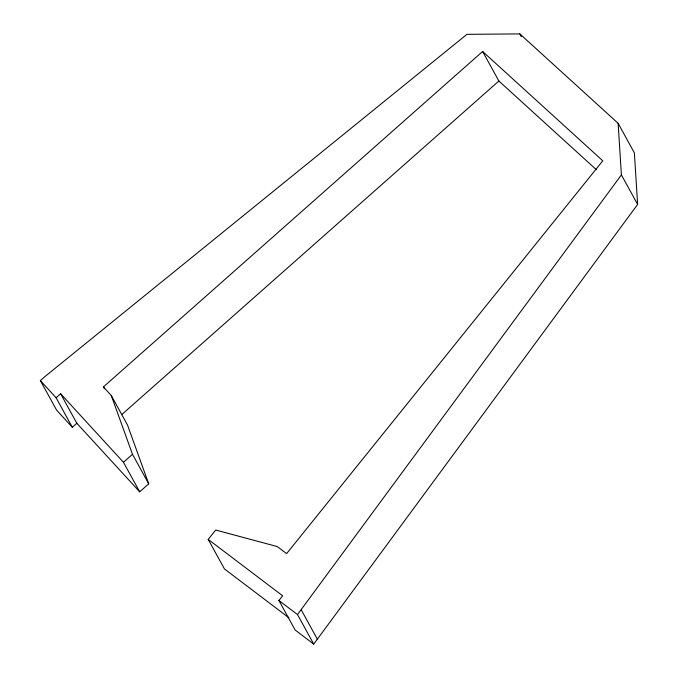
<?xml version="1.0" encoding="UTF-8"?>
<svg xmlns="http://www.w3.org/2000/svg" width="678" height="678" viewBox="0 0 678 678"><rect width="100%" height="100%" fill="white"/><g stroke="black" fill="none" stroke-linecap="round" stroke-linejoin="round"><path stroke-width="1.02" d="M618.133 123.328L634.371 152.864L637.634 204.434L313.728 644.1L297.498 614.565L621.395 174.907L618.133 123.328L519.856 33.9L466.922 34.341L44.884 376.604L40.366 380.604L56.605 410.131L72.317 427.267L76.834 423.275L60.596 393.74L56.088 397.732L72.317 427.267M288.845 617.717L224.435 568.918L208.197 539.391L215.723 530.035L277.31 546.578L286.616 553.629L602.784 160.805L482.634 51.477L103.403 386.918L104.42 388.765M313.728 644.1L295.116 629.998L278.887 600.471L282.65 595.793L208.197 539.391M122.015 414.343L498.872 81.013L482.634 51.477M111.26 395.486L127.498 425.013L148.728 483.829L139.693 491.813L123.455 462.286L132.49 454.294L111.26 395.486L103.403 386.918M278.887 600.471L297.498 614.565M498.872 81.013L596.394 169.746M60.596 393.74L123.455 462.286M40.366 380.604L56.088 397.732M76.834 423.275L139.693 491.813M621.395 174.907L637.634 204.434M519.856 33.9L521.374 36.671M301.261 609.895L317.499 639.422M132.49 454.294L148.728 483.829"/></g></svg>
